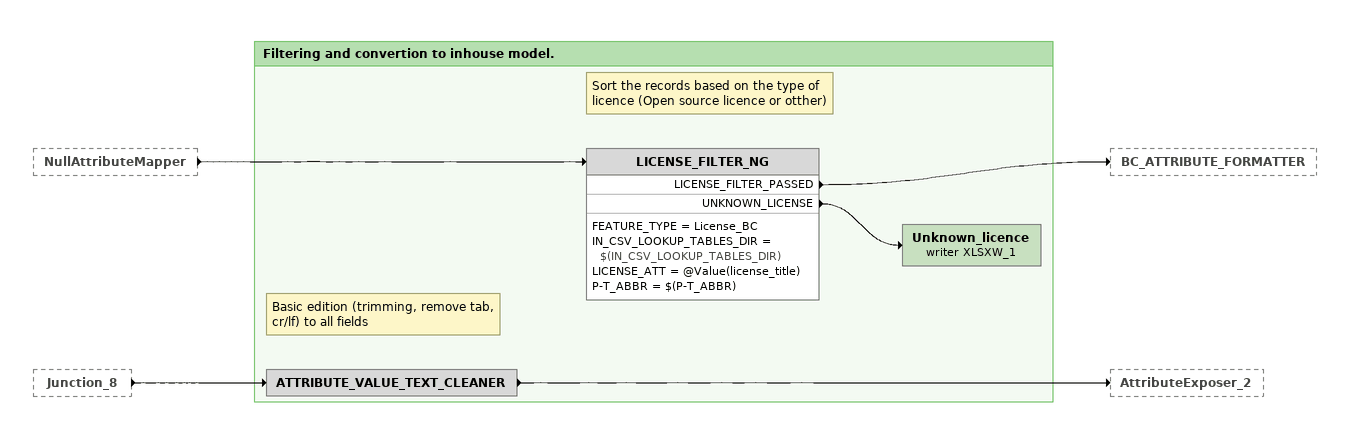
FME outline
NullAttributeMapper [outside]
    -> LICENSE_FILTER_NG
Junction_8 [outside]
    -> ATTRIBUTE_VALUE_TEXT_CLEANER

Bookmark: Filtering and convertion to inhouse model.
Note: Basic edition (trimming, remove tab, cr/lf) to all fields
ATTRIBUTE_VALUE_TEXT_CLEANER
    -> AttributeExposer_2
Note: Sort the records based on the type of licence (Open source licence or otther)
LICENSE_FILTER_NG
    FEATURE_TYPE = License_BC
    IN_CSV_LOOKUP_TABLES_DIR = $(IN_CSV_LOOKUP_TABLES_DIR)
    LICENSE_ATT = @Value(license_title)
    P-T_ABBR = $(P-T_ABBR)
    LICENSE_FILTER_PASSED -> BC_ATTRIBUTE_FORMATTER
    UNKNOWN_LICENSE -> Unknown_licence (writer XLSXW_1)
Unknown_licence (writer XLSXW_1)
